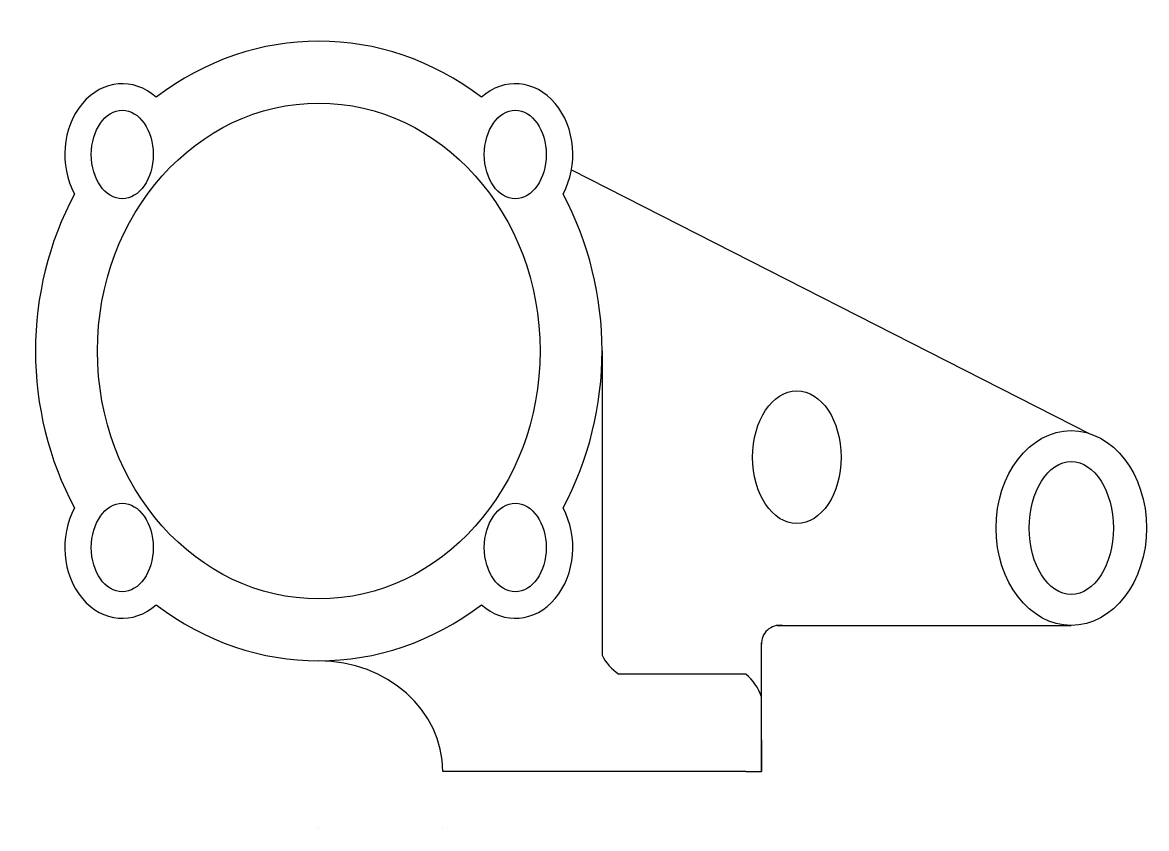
# Model space of a CAD drawing. Header units: centimetres. Extents: x 97 to 351, y -10 to 172.
import ezdxf

# ---------------------------------------------------------------- set-up
doc = ezdxf.new("R2010")
doc.units = ezdxf.units.CM
doc.header["$MEASUREMENT"] = 0

msp = doc.modelspace()

# ---------------------------------------------------------------- linework, layer by layer
for p, q in [((221.05, 138.54), (338.15, 78.91)), ((227.96, 97.59), (227.96, 28.88)), ((267.55, 35.59), (333.96, 35.59)), ((263.96, 2.59), (263.96, 31.66)), ((260.44, 24.59), (231.76, 24.59)), ((263.96, 2.59), (263.96, 24.59)), ((263.96, 9.74), (263.96, 2.59)), ((260.44, 2.59), (191.96, 2.59)), ((260.44, 2.59), (263.96, 2.59)), ((163.96, -10.3), (163.96, -10.3)), ((191.96, -10.3), (191.96, -10.3))]:
    msp.add_line(p, q)
for centre, radius, start, end in [((268.12, 31.45), 4.17, 82.1554, 182.826), ((237.8, 33.78), 11, 206.4662, 236.7032), ((253.49, 16.06), 11, 17.9114, 50.7765)]:
    msp.add_arc(centre, radius, start, end)
for centre, major_axis, ratio, start_param, end_param in [((163.96, 97.59), (0, 70), 0.914286, 5.671844, 6.894526), ((119.56, 141.98), (0, 16), 0.8125, 5.652834, 8.446524), ((208.35, 141.98), (0, 16), 0.8125, 4.119847, 6.913537), ((163.96, 97.59), (0, 70), 0.914286, 7.322764, 8.385199), ((163.96, 97.59), (0, 70), 0.914286, 10.464357, 11.526792), ((119.56, 53.19), (0, 16), 0.8125, 7.261439, 10.055129), ((208.35, 53.19), (0, 16), 0.8125, 2.511241, 5.304931), ((163.96, 97.59), (0, 70), 0.914286, 8.813437, 10.036119), ((163.96, 2.59), (28, 0), 0.892857, 0, 1.570796)]:
    msp.add_ellipse(centre, major_axis=major_axis, ratio=ratio, start_param=start_param, end_param=end_param)
for centre, major_axis, ratio in [((163.96, 97.59), (0, 56), 0.892857), ((119.56, 141.98), (0, 10), 0.7), ((208.35, 141.98), (0, 10), 0.7), ((271.96, 73.59), (0, 15), 0.666667), ((333.96, 57.59), (0, -22), 0.772727), ((333.96, 57.59), (0, 15), 0.633333), ((119.56, 53.19), (0, 10), 0.7), ((208.35, 53.19), (0, 10), 0.7)]:
    msp.add_ellipse(centre, major_axis=major_axis, ratio=ratio)

doc.saveas('drawing.dxf')
